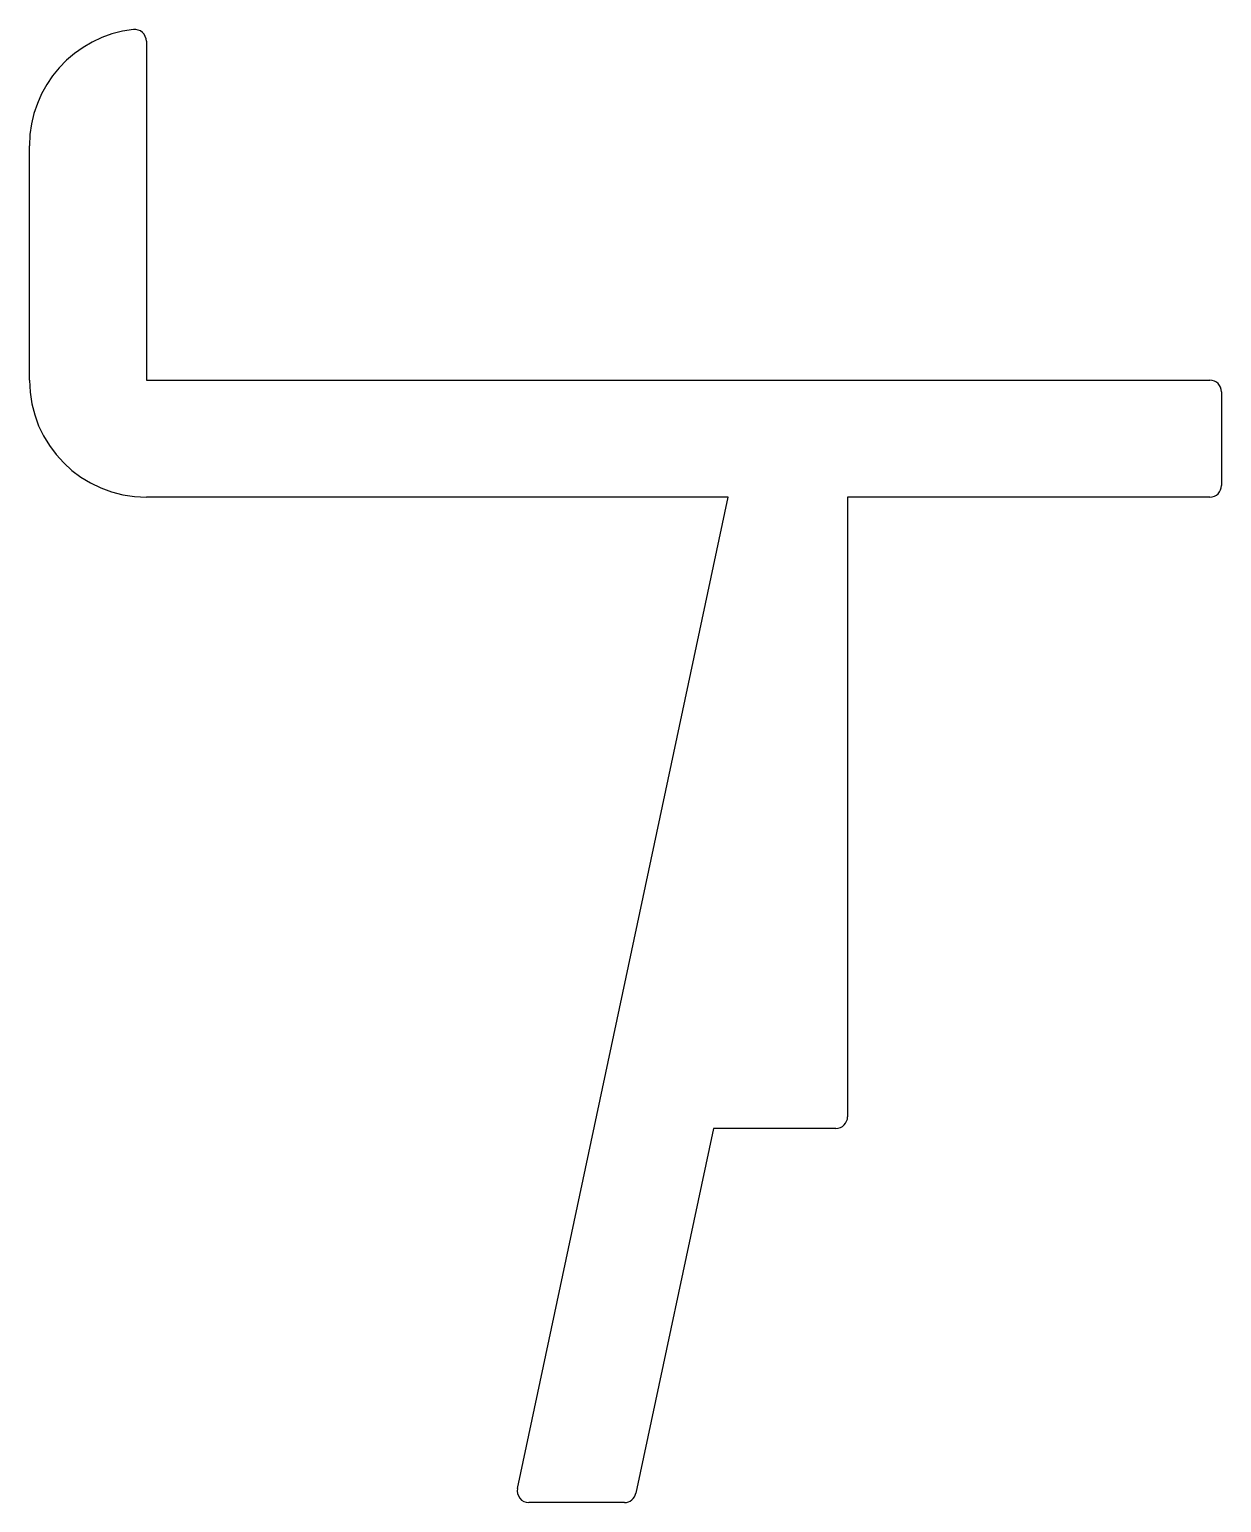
# Model space of a CAD drawing. Extents: x 1823.1 to 1848.6, y 195.2 to 226.7.
import ezdxf

# ---------------------------------------------------------------- set-up
doc = ezdxf.new("R2010")
doc.units = 0
doc.header["$LTSCALE"] = 15
doc.layers.get('0').update_dxf_attribs({"linetype": 'CONTINUOUS'})

msp = doc.modelspace()

# ---------------------------------------------------------------- linework, layer by layer
at = {"ltscale": 0.05}
for p, q in [((1825.565, 226.437), (1825.565, 219.187)), ((1823.065, 219.187), (1823.065, 224.201)), ((1825.565, 219.187), (1848.315, 219.187)), ((1848.565, 218.937), (1848.565, 216.937)), ((1838.009, 216.687), (1825.565, 216.687)), ((1833.503, 195.489), (1838.009, 216.687)), ((1840.565, 216.687), (1840.565, 203.437)), ((1848.315, 216.687), (1840.565, 216.687)), ((1837.695, 203.187), (1836.037, 195.385)), ((1840.315, 203.187), (1837.695, 203.187)), ((1835.792, 195.187), (1833.748, 195.187))]:
    msp.add_line(p, q, dxfattribs=at)
for centre, radius, start, end in [((1825.565, 224.201), 2.5, 96.3794, 180), ((1825.315, 226.437), 0.25, 0, 96.3794), ((1825.565, 219.187), 2.5, 180, 270), ((1848.315, 218.937), 0.25, 0, 90), ((1848.315, 216.937), 0.25, 270, 360), ((1840.315, 203.437), 0.25, 270, 0), ((1833.748, 195.437), 0.25, 168, 270), ((1835.792, 195.437), 0.25, 270, 348)]:
    msp.add_arc(centre, radius, start, end, dxfattribs=at)

doc.saveas('drawing.dxf')
